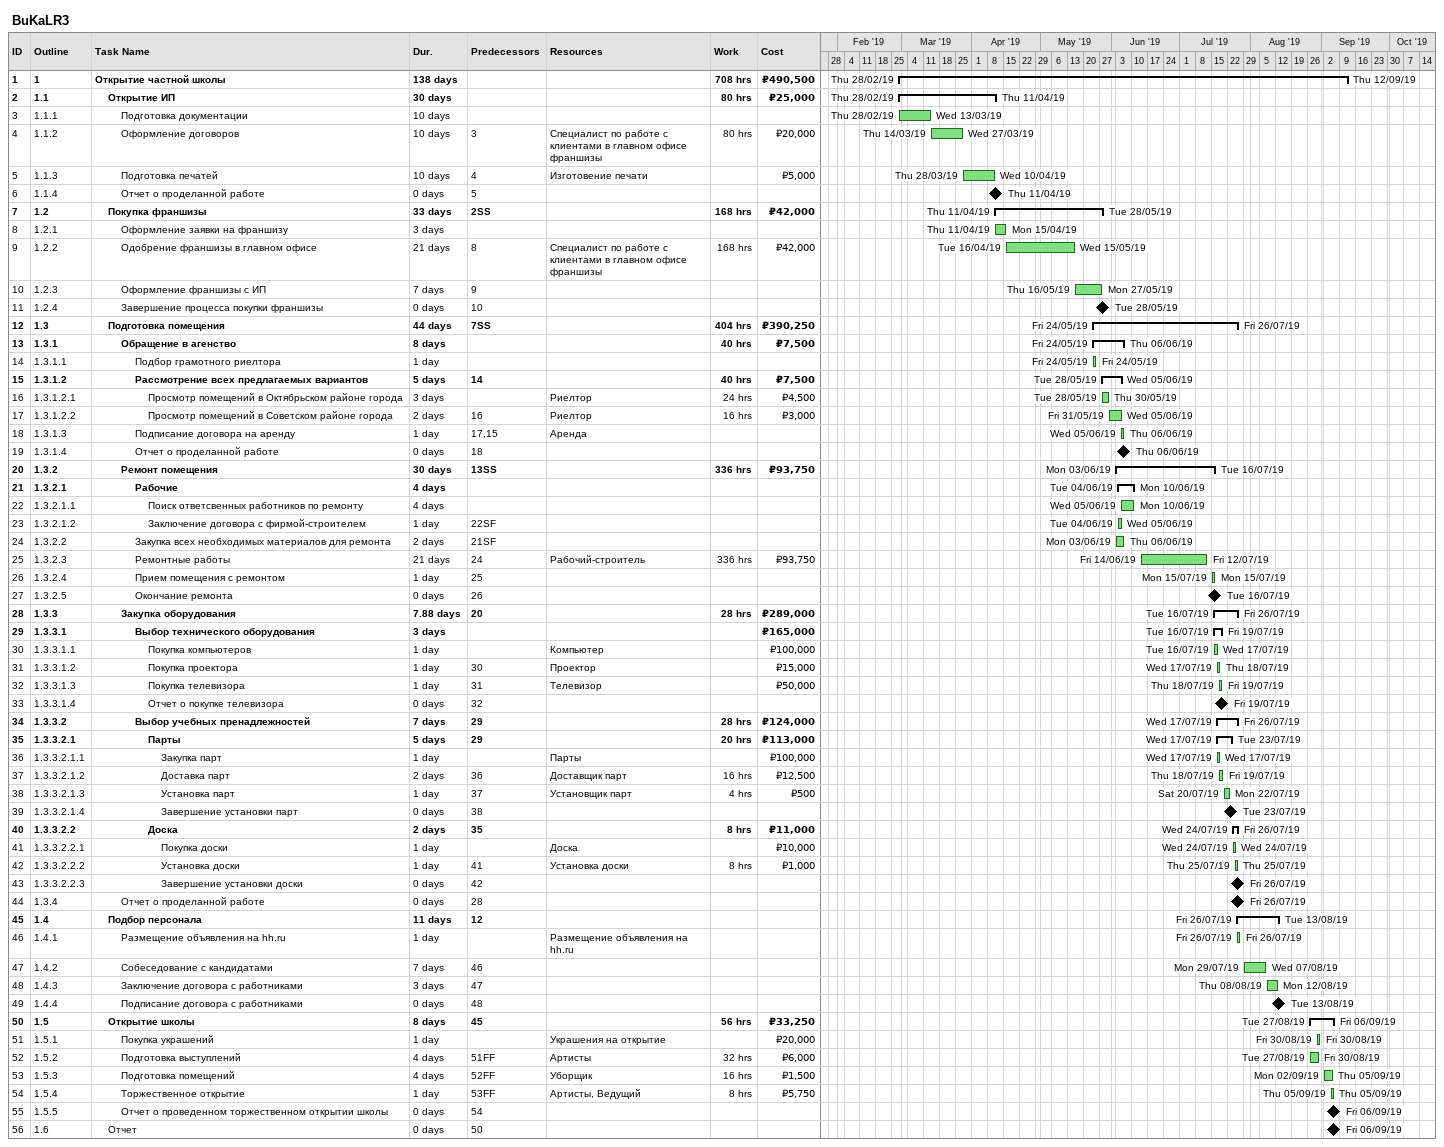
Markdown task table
BuKaLR3

| ID | WBS | Task | Duration | Start | Finish | Predecessors | Resources | Work (h) | Cost (₽) |
|---|---|---|---|---|---|---|---|---|---|
| 1 | 1 | **Открытие частной школы** | 138d | 2019-02-28 | 2019-09-12 |  |  | 708 | 490500 |
| 2 | 1.1 | **Открытие ИП** | 30d | 2019-02-28 | 2019-04-11 |  |  | 80 | 25000 |
| 3 | 1.1.1 | Подготовка документации | 10d | 2019-02-28 | 2019-03-13 |  |  |  |  |
| 4 | 1.1.2 | Оформление договоров | 10d | 2019-03-14 | 2019-03-27 | 3 | Специалист по работе с клиентами в главном офисе франшизы | 80 | 20000 |
| 5 | 1.1.3 | Подготовка печатей | 10d | 2019-03-28 | 2019-04-10 | 4 | Изготовение печати |  | 5000 |
| 6 | 1.1.4 | Отчет о проделанной работе | 0d | 2019-04-11 | 2019-04-11 | 5 |  |  |  |
| 7 | 1.2 | **Покупка франшизы** | 33d | 2019-04-11 | 2019-05-28 | 2SS |  | 168 | 42000 |
| 8 | 1.2.1 | Оформление заявки на франшизу | 3d | 2019-04-11 | 2019-04-15 |  |  |  |  |
| 9 | 1.2.2 | Одобрение франшизы в главном офисе | 21d | 2019-04-16 | 2019-05-15 | 8 | Специалист по работе с клиентами в главном офисе франшизы | 168 | 42000 |
| 10 | 1.2.3 | Оформление франшизы с ИП | 7d | 2019-05-16 | 2019-05-27 | 9 |  |  |  |
| 11 | 1.2.4 | Завершение процесса покупки франшизы | 0d | 2019-05-28 | 2019-05-28 | 10 |  |  |  |
| 12 | 1.3 | **Подготовка помещения** | 44d | 2019-05-24 | 2019-07-26 | 7SS |  | 404 | 390250 |
| 13 | 1.3.1 | **Обращение в агенство** | 8d | 2019-05-24 | 2019-06-06 |  |  | 40 | 7500 |
| 14 | 1.3.1.1 | Подбор грамотного риелтора | 1d | 2019-05-24 | 2019-05-24 |  |  |  |  |
| 15 | 1.3.1.2 | **Рассмотрение всех предлагаемых вариантов** | 5d | 2019-05-28 | 2019-06-05 | 14 |  | 40 | 7500 |
| 16 | 1.3.1.2.1 | Просмотр помещений в Октябрьском районе города | 3d | 2019-05-28 | 2019-05-30 |  | Риелтор | 24 | 4500 |
| 17 | 1.3.1.2.2 | Просмотр помещений в Советском районе города | 2d | 2019-05-31 | 2019-06-05 | 16 | Риелтор | 16 | 3000 |
| 18 | 1.3.1.3 | Подписание договора на аренду | 1d | 2019-06-05 | 2019-06-06 | 17, 15 | Аренда |  |  |
| 19 | 1.3.1.4 | Отчет о проделанной работе | 0d | 2019-06-06 | 2019-06-06 | 18 |  |  |  |
| 20 | 1.3.2 | **Ремонт помещения** | 30d | 2019-06-03 | 2019-07-16 | 13SS |  | 336 | 93750 |
| 21 | 1.3.2.1 | **Рабочие** | 4d | 2019-06-04 | 2019-06-10 |  |  |  |  |
| 22 | 1.3.2.1.1 | Поиск ответсвенных работников по ремонту | 4d | 2019-06-05 | 2019-06-10 |  |  |  |  |
| 23 | 1.3.2.1.2 | Заключение договора с фирмой-строителем | 1d | 2019-06-04 | 2019-06-05 | 22SF |  |  |  |
| 24 | 1.3.2.2 | Закупка всех необходимых материалов для ремонта | 2d | 2019-06-03 | 2019-06-06 | 21SF |  |  |  |
| 25 | 1.3.2.3 | Ремонтные работы | 21d | 2019-06-14 | 2019-07-12 | 24 | Рабочий-строитель | 336 | 93750 |
| 26 | 1.3.2.4 | Прием помещения с ремонтом | 1d | 2019-07-15 | 2019-07-15 | 25 |  |  |  |
| 27 | 1.3.2.5 | Окончание ремонта | 0d | 2019-07-16 | 2019-07-16 | 26 |  |  |  |
| 28 | 1.3.3 | **Закупка оборудования** | 7.88d | 2019-07-16 | 2019-07-26 | 20 |  | 28 | 289000 |
| 29 | 1.3.3.1 | **Выбор технического оборудования** | 3d | 2019-07-16 | 2019-07-19 |  |  |  | 165000 |
| 30 | 1.3.3.1.1 | Покупка компьютеров | 1d | 2019-07-16 | 2019-07-17 |  | Компьютер |  | 100000 |
| 31 | 1.3.3.1.2 | Покупка проектора | 1d | 2019-07-17 | 2019-07-18 | 30 | Проектор |  | 15000 |
| 32 | 1.3.3.1.3 | Покупка телевизора | 1d | 2019-07-18 | 2019-07-19 | 31 | Телевизор |  | 50000 |
| 33 | 1.3.3.1.4 | Отчет о покупке телевизора | 0d | 2019-07-19 | 2019-07-19 | 32 |  |  |  |
| 34 | 1.3.3.2 | **Выбор учебных пренадлежностей** | 7d | 2019-07-17 | 2019-07-26 | 29 |  | 28 | 124000 |
| 35 | 1.3.3.2.1 | **Парты** | 5d | 2019-07-17 | 2019-07-23 | 29 |  | 20 | 113000 |
| 36 | 1.3.3.2.1.1 | Закупка парт | 1d | 2019-07-17 | 2019-07-17 |  | Парты |  | 100000 |
| 37 | 1.3.3.2.1.2 | Доставка парт | 2d | 2019-07-18 | 2019-07-19 | 36 | Доставщик парт | 16 | 12500 |
| 38 | 1.3.3.2.1.3 | Установка парт | 1d | 2019-07-20 | 2019-07-22 | 37 | Установщик парт | 4 | 500 |
| 39 | 1.3.3.2.1.4 | Завершение установки парт | 0d | 2019-07-23 | 2019-07-23 | 38 |  |  |  |
| 40 | 1.3.3.2.2 | **Доска** | 2d | 2019-07-24 | 2019-07-26 | 35 |  | 8 | 11000 |
| 41 | 1.3.3.2.2.1 | Покупка доски | 1d | 2019-07-24 | 2019-07-24 |  | Доска |  | 10000 |
| 42 | 1.3.3.2.2.2 | Установка доски | 1d | 2019-07-25 | 2019-07-25 | 41 | Установка доски | 8 | 1000 |
| 43 | 1.3.3.2.2.3 | Завершение установки доски | 0d | 2019-07-26 | 2019-07-26 | 42 |  |  |  |
| 44 | 1.3.4 | Отчет о проделанной работе | 0d | 2019-07-26 | 2019-07-26 | 28 |  |  |  |
| 45 | 1.4 | **Подбор персонала** | 11d | 2019-07-26 | 2019-08-13 | 12 |  |  |  |
| 46 | 1.4.1 | Размещение объявления на hh.ru | 1d | 2019-07-26 | 2019-07-26 |  | Размещение объявления на hh.ru |  |  |
| 47 | 1.4.2 | Собеседование с кандидатами | 7d | 2019-07-29 | 2019-08-07 | 46 |  |  |  |
| 48 | 1.4.3 | Заключение договора с работниками | 3d | 2019-08-08 | 2019-08-12 | 47 |  |  |  |
| 49 | 1.4.4 | Подписание договора с работниками | 0d | 2019-08-13 | 2019-08-13 | 48 |  |  |  |
| 50 | 1.5 | **Открытие школы** | 8d | 2019-08-27 | 2019-09-06 | 45 |  | 56 | 33250 |
| 51 | 1.5.1 | Покупка украшений | 1d | 2019-08-30 | 2019-08-30 |  | Украшения на открытие |  | 20000 |
| 52 | 1.5.2 | Подготовка выступлений | 4d | 2019-08-27 | 2019-08-30 | 51FF | Артисты | 32 | 6000 |
| 53 | 1.5.3 | Подготовка помещений | 4d | 2019-09-02 | 2019-09-05 | 52FF | Уборщик | 16 | 1500 |
| 54 | 1.5.4 | Торжественное открытие | 1d | 2019-09-05 | 2019-09-05 | 53FF | Артисты, Ведущий | 8 | 5750 |
| 55 | 1.5.5 | Отчет о проведенном торжественном открытии школы | 0d | 2019-09-06 | 2019-09-06 | 54 |  |  |  |
| 56 | 1.6 | Отчет | 0d | 2019-09-06 | 2019-09-06 | 50 |  |  |  |
